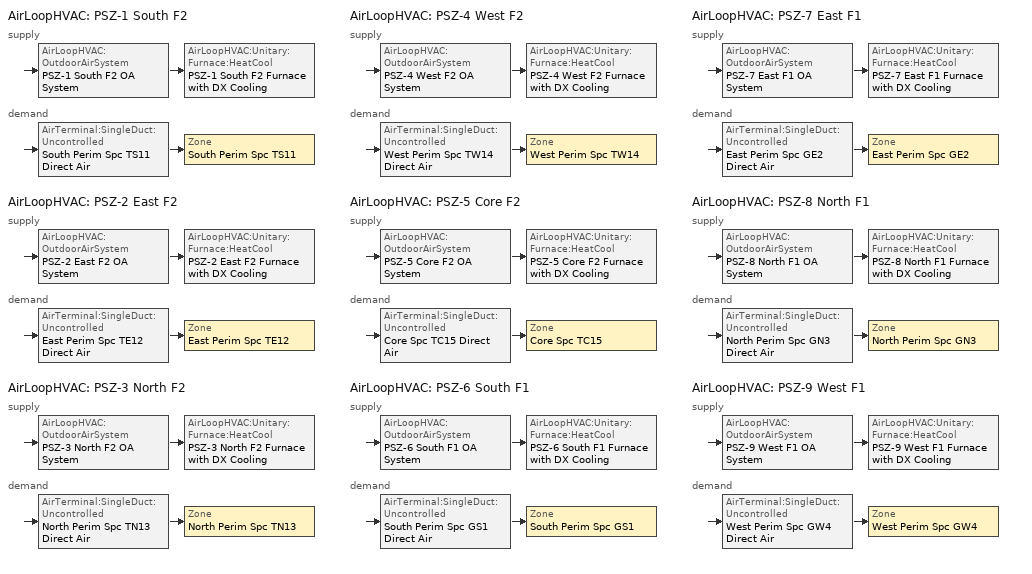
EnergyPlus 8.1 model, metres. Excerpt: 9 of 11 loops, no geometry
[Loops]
AirLoopHVAC 'PSZ-1 South F2'
 supply: AirLoopHVAC:OutdoorAirSystem 'PSZ-1 South F2 OA System' > AirLoopHVAC:Unitary:Furnace:HeatCool 'PSZ-1 South F2 Furnace with DX Cooling'
 demand: AirTerminal:SingleDuct:Uncontrolled 'South Perim Spc TS11 Direct Air' > Zone 'South Perim Spc TS11'
AirLoopHVAC 'PSZ-2 East F2'
 supply: AirLoopHVAC:OutdoorAirSystem 'PSZ-2 East F2 OA System' > AirLoopHVAC:Unitary:Furnace:HeatCool 'PSZ-2 East F2 Furnace with DX Cooling'
 demand: AirTerminal:SingleDuct:Uncontrolled 'East Perim Spc TE12 Direct Air' > Zone 'East Perim Spc TE12'
AirLoopHVAC 'PSZ-3 North F2'
 supply: AirLoopHVAC:OutdoorAirSystem 'PSZ-3 North F2 OA System' > AirLoopHVAC:Unitary:Furnace:HeatCool 'PSZ-3 North F2 Furnace with DX Cooling'
 demand: AirTerminal:SingleDuct:Uncontrolled 'North Perim Spc TN13 Direct Air' > Zone 'North Perim Spc TN13'
AirLoopHVAC 'PSZ-4 West F2'
 supply: AirLoopHVAC:OutdoorAirSystem 'PSZ-4 West F2 OA System' > AirLoopHVAC:Unitary:Furnace:HeatCool 'PSZ-4 West F2 Furnace with DX Cooling'
 demand: AirTerminal:SingleDuct:Uncontrolled 'West Perim Spc TW14 Direct Air' > Zone 'West Perim Spc TW14'
AirLoopHVAC 'PSZ-5 Core F2'
 supply: AirLoopHVAC:OutdoorAirSystem 'PSZ-5 Core F2 OA System' > AirLoopHVAC:Unitary:Furnace:HeatCool 'PSZ-5 Core F2 Furnace with DX Cooling'
 demand: AirTerminal:SingleDuct:Uncontrolled 'Core Spc TC15 Direct Air' > Zone 'Core Spc TC15'
AirLoopHVAC 'PSZ-6 South F1'
 supply: AirLoopHVAC:OutdoorAirSystem 'PSZ-6 South F1 OA System' > AirLoopHVAC:Unitary:Furnace:HeatCool 'PSZ-6 South F1 Furnace with DX Cooling'
 demand: AirTerminal:SingleDuct:Uncontrolled 'South Perim Spc GS1 Direct Air' > Zone 'South Perim Spc GS1'
AirLoopHVAC 'PSZ-7 East F1'
 supply: AirLoopHVAC:OutdoorAirSystem 'PSZ-7 East F1 OA System' > AirLoopHVAC:Unitary:Furnace:HeatCool 'PSZ-7 East F1 Furnace with DX Cooling'
 demand: AirTerminal:SingleDuct:Uncontrolled 'East Perim Spc GE2 Direct Air' > Zone 'East Perim Spc GE2'
AirLoopHVAC 'PSZ-8 North F1'
 supply: AirLoopHVAC:OutdoorAirSystem 'PSZ-8 North F1 OA System' > AirLoopHVAC:Unitary:Furnace:HeatCool 'PSZ-8 North F1 Furnace with DX Cooling'
 demand: AirTerminal:SingleDuct:Uncontrolled 'North Perim Spc GN3 Direct Air' > Zone 'North Perim Spc GN3'
AirLoopHVAC 'PSZ-9 West F1'
 supply: AirLoopHVAC:OutdoorAirSystem 'PSZ-9 West F1 OA System' > AirLoopHVAC:Unitary:Furnace:HeatCool 'PSZ-9 West F1 Furnace with DX Cooling'
 demand: AirTerminal:SingleDuct:Uncontrolled 'West Perim Spc GW4 Direct Air' > Zone 'West Perim Spc GW4'
[DesignSpecification:OutdoorAir] Outdoor Air Method=Flow/Area; Outdoor Air Flow per Zone Floor Area {m3/s-m2}=0.000666962; Outdoor Air Flow per Zone {m3/s}=0
SZ DSOA South Perim Spc GS1; SZ DSOA South Perim Spc TS11; SZ DSOA East Perim Spc GE2; SZ DSOA East Perim Spc TE12; SZ DSOA North Perim Spc GN3; SZ DSOA North Perim Spc TN13; SZ DSOA West Perim Spc GW4; SZ DSOA West Perim Spc TW14; SZ DSOA Core Spc TC15
[Sizing:Zone] Zone Cooling Design Supply Air Temperature Input Method=SupplyAirTemperature; Zone Cooling Design Supply Air Temperature {C}=12.8; Zone Heating Design Supply Air Temperature Input Method=SupplyAirTemperature; Zone Heating Design Supply Air Temperature {C}=40.4; Zone Cooling Design Supply Air Humidity Ratio {kgWater/kgDryAir}=0.008; Zone Heating Design Supply Air Humidity Ratio {kgWater/kgDryAir}=0.008; Cooling Design Air Flow Method=DesignDay; Cooling Design Air Flow Rate {m3/s}=0; Cooling Minimum Air Flow Fraction=0; Heating Design Air Flow Method=DesignDay; Heating Design Air Flow Rate {m3/s}=0; Heating Maximum Air Flow Fraction=0
Name | Design Specification Outdoor Air Object
South Perim Spc GS1 | SZ DSOA South Perim Spc GS1
South Perim Spc TS11 | SZ DSOA South Perim Spc TS11
East Perim Spc GE2 | SZ DSOA East Perim Spc GE2
East Perim Spc TE12 | SZ DSOA East Perim Spc TE12
North Perim Spc GN3 | SZ DSOA North Perim Spc GN3
North Perim Spc TN13 | SZ DSOA North Perim Spc TN13
West Perim Spc GW4 | SZ DSOA West Perim Spc GW4
West Perim Spc TW14 | SZ DSOA West Perim Spc TW14
Core Spc TC15 | SZ DSOA Core Spc TC15
[Sizing:System] Type of Load to Size On=Sensible; Design Outdoor Air Flow Rate {m3/s}=autosize; Minimum System Air Flow Ratio=1; Preheat Design Temperature {C}=7; Preheat Design Humidity Ratio {kgWater/kgDryAir}=0.008; Precool Design Temperature {C}=11; Precool Design Humidity Ratio {kgWater/kgDryAir}=0.008; Central Cooling Design Supply Air Temperature {C}=12.8; Central Heating Design Supply Air Temperature {C}=40.4; Sizing Option=NonCoincident; 100% Outdoor Air in Cooling=No; 100% Outdoor Air in Heating=No; Central Cooling Design Supply Air Humidity Ratio {kgWater/kgDryAir}=0.008; Central Heating Design Supply Air Humidity Ratio {kgWater/kgDryAir}=0.008; Cooling Design Air Flow Method=DesignDay; Cooling Design Air Flow Rate {m3/s}=0; Heating Design Air Flow Method=DesignDay; Heating Design Air Flow Rate {m3/s}=0; System Outdoor Air Method=ZoneSum
PSZ-1 South F2; PSZ-2 East F2; PSZ-3 North F2; PSZ-4 West F2; PSZ-5 Core F2; PSZ-6 South F1; PSZ-7 East F1; PSZ-8 North F1; PSZ-9 West F1
[ZoneControl:Thermostat] Control Type Schedule=COMPACT HVAC-ALWAYS 4; Control 1=Thermostat 1 Dual SP Control
Name | Zone or ZoneList
South Perim Spc GS1 Thermostat | South Perim Spc GS1
South Perim Spc TS11 Thermostat | South Perim Spc TS11
East Perim Spc GE2 Thermostat | East Perim Spc GE2
East Perim Spc TE12 Thermostat | East Perim Spc TE12
North Perim Spc GN3 Thermostat | North Perim Spc GN3
North Perim Spc TN13 Thermostat | North Perim Spc TN13
West Perim Spc GW4 Thermostat | West Perim Spc GW4
West Perim Spc TW14 Thermostat | West Perim Spc TW14
Core Spc TC15 Thermostat | Core Spc TC15
[ThermostatSetpoint:DualSetpoint]
Thermostat 1 Dual SP Control: Heating Setpoint Temperature Schedule=Heat 1/0; Cooling Setpoint Temperature Schedule=Cool 1/0
[AirTerminal:SingleDuct:Uncontrolled] Availability Schedule=COMPACT HVAC-ALWAYS 1; Maximum Air Flow Rate {m3/s}=autosize
South Perim Spc GS1 Direct Air; South Perim Spc TS11 Direct Air; East Perim Spc GE2 Direct Air; East Perim Spc TE12 Direct Air; North Perim Spc GN3 Direct Air; North Perim Spc TN13 Direct Air; West Perim Spc GW4 Direct Air; West Perim Spc TW14 Direct Air; Core Spc TC15 Direct Air
[Zone equipment]
South Perim Spc GS1: South Perim Spc GS1 Direct Air
South Perim Spc TS11: South Perim Spc TS11 Direct Air
East Perim Spc GE2: East Perim Spc GE2 Direct Air
East Perim Spc TE12: East Perim Spc TE12 Direct Air
North Perim Spc GN3: North Perim Spc GN3 Direct Air
North Perim Spc TN13: North Perim Spc TN13 Direct Air
West Perim Spc GW4: West Perim Spc GW4 Direct Air
West Perim Spc TW14: West Perim Spc TW14 Direct Air
Core Spc TC15: Core Spc TC15 Direct Air, Core Spc TC15 Bathroom Exhaust
[Fan:OnOff] Availability Schedule=Fans D1; Fan Total Efficiency=0.53625; Pressure Rise {Pa}=448.2; Motor In Airstream Fraction=1
Name | Maximum Flow Rate {m3/s} | Motor Efficiency
PSZ-1 South F2 Supply Fan | 0.64635 | 0.825
PSZ-2 East F2 Supply Fan | 0.77895 | 0.825
PSZ-3 North F2 Supply Fan | 0.60616 | 0.825
PSZ-4 West F2 Supply Fan | 0.86295 | 0.825
PSZ-5 Core F2 Supply Fan | 2.19969 | 0.84
PSZ-6 South F1 Supply Fan | 0.46576 | 0.825
PSZ-7 East F1 Supply Fan | 0.58574 | 0.825
PSZ-8 North F1 Supply Fan | 0.42719 | 0.825
PSZ-9 West F1 Supply Fan | 0.62569 | 0.825
[Fan:ZoneExhaust]
Core Spc TC15 Bathroom Exhaust: Availability Schedule=ExFanOperationSchd; Fan Total Efficiency=0.45; Pressure Rise {Pa}=187.5; Maximum Flow Rate {m3/s}=0.28385
[Coil:Cooling:DX:SingleSpeed] Availability Schedule=Night Cycle Availability; Gross Rated Sensible Heat Ratio=autosize; Gross Rated Cooling COP {W/W}=2.73; Total Cooling Capacity Function of Temperature Curve=PSZ DX Coil Cap-FT; Total Cooling Capacity Function of Flow Fraction Curve=PSZ DX Coil Cap-FF; Energy Input Ratio Function of Temperature Curve=PSZ DX Coil EIR-FT; Energy Input Ratio Function of Flow Fraction Curve=PSZ DX Coil EIR-FF; Part Load Fraction Correlation Curve=PSZ DX Coil PLF; Nominal Time for Condensate Removal to Begin {s}=0; Ratio of Initial Moisture Evaporation Rate and Steady State Latent Capacity=0; Maximum Cycling Rate {cycles/hr}=0; Latent Capacity Time Constant {s}=0; Condenser Type=Aircooled; Evaporative Condenser Effectiveness=0; Evaporative Condenser Pump Rated Power Consumption {W}=0; Crankcase Heater Capacity {W}=0; Maximum Outdoor Dry-Bulb Temperature for Crankcase Heater Operation {C}=10
Name | Gross Rated Total Cooling Capacity {W} | Rated Air Flow Rate {m3/s}
PSZ-1 South F2 Cooling Coil | 9422.82 | 0.64635
PSZ-2 East F2 Cooling Coil | 10315.5 | 0.77895
PSZ-3 North F2 Cooling Coil | 8975.88 | 0.60616
PSZ-4 West F2 Cooling Coil | 11618.2 | 0.86295
PSZ-5 Core F2 Cooling Coil | 33386.1 | 2.19969
PSZ-6 South F1 Cooling Coil | 7250.09 | 0.46576
PSZ-7 East F1 Cooling Coil | 7999.08 | 0.58574
PSZ-8 North F1 Cooling Coil | 6841.83 | 0.42719
PSZ-9 West F1 Cooling Coil | 8798.04 | 0.62569
[Coil:Heating:Gas] Availability Schedule=Night Cycle Availability; Gas Burner Efficiency=0.8; Parasitic Electric Load {W}=0; Part Load Fraction Correlation Curve=PSZ Heating Coil PLF-FPLR; Parasitic Gas Load {W}=0
Name | Nominal Capacity {W}
PSZ-1 South F2 Heating Coil | 12909.9
PSZ-2 East F2 Heating Coil | 12917.8
PSZ-3 North F2 Heating Coil | 12995.4
PSZ-4 West F2 Heating Coil | 12991.5
PSZ-5 Core F2 Heating Coil | 32009.7
PSZ-6 South F1 Heating Coil | 10724.4
PSZ-7 East F1 Heating Coil | 10705.7
PSZ-8 North F1 Heating Coil | 10731
PSZ-9 West F1 Heating Coil | 10787.6
[AirLoopHVAC:Unitary:Furnace:HeatCool] Availability Schedule=COMPACT HVAC-ALWAYS 1; Supply Air Fan Operating Mode Schedule=COMPACT HVAC-ALWAYS 1; Maximum Supply Air Temperature {C}=40.4; Supply Air Flow Rate During Cooling Operation {m3/s}=autosize; Supply Air Flow Rate During Heating Operation {m3/s}=autosize; Supply Air Flow Rate When No Cooling or Heating is Needed {m3/s}=autosize; Fan Placement=DrawThrough; Dehumidification Control Type=None
Name | Controlling Zone or Thermostat Location | Supply Fan | Heating Coil | Cooling Coil
PSZ-1 South F2 Furnace with DX Cooling | South Perim Spc TS11 | PSZ-1 South F2 Supply Fan | PSZ-1 South F2 Heating Coil | PSZ-1 South F2 Cooling Coil
PSZ-2 East F2 Furnace with DX Cooling | East Perim Spc TE12 | PSZ-2 East F2 Supply Fan | PSZ-2 East F2 Heating Coil | PSZ-2 East F2 Cooling Coil
PSZ-3 North F2 Furnace with DX Cooling | North Perim Spc TN13 | PSZ-3 North F2 Supply Fan | PSZ-3 North F2 Heating Coil | PSZ-3 North F2 Cooling Coil
PSZ-4 West F2 Furnace with DX Cooling | West Perim Spc TW14 | PSZ-4 West F2 Supply Fan | PSZ-4 West F2 Heating Coil | PSZ-4 West F2 Cooling Coil
PSZ-5 Core F2 Furnace with DX Cooling | Core Spc TC15 | PSZ-5 Core F2 Supply Fan | PSZ-5 Core F2 Heating Coil | PSZ-5 Core F2 Cooling Coil
PSZ-6 South F1 Furnace with DX Cooling | South Perim Spc GS1 | PSZ-6 South F1 Supply Fan | PSZ-6 South F1 Heating Coil | PSZ-6 South F1 Cooling Coil
PSZ-7 East F1 Furnace with DX Cooling | East Perim Spc GE2 | PSZ-7 East F1 Supply Fan | PSZ-7 East F1 Heating Coil | PSZ-7 East F1 Cooling Coil
PSZ-8 North F1 Furnace with DX Cooling | North Perim Spc GN3 | PSZ-8 North F1 Supply Fan | PSZ-8 North F1 Heating Coil | PSZ-8 North F1 Cooling Coil
PSZ-9 West F1 Furnace with DX Cooling | West Perim Spc GW4 | PSZ-9 West F1 Supply Fan | PSZ-9 West F1 Heating Coil | PSZ-9 West F1 Cooling Coil
[Controller:OutdoorAir] Minimum Outdoor Air Flow Rate {m3/s}=AUTOSIZE; Maximum Outdoor Air Flow Rate {m3/s}=autosize; Economizer Control Type=NoEconomizer; Economizer Control Action Type=ModulateFlow; Lockout Type=NoLockout; Minimum Limit Type=FixedMinimum; Minimum Outdoor Air Schedule=MinOA_Sched; Minimum Fraction of Outdoor Air Schedule=MinOAFracSch_Base; Maximum Fraction of Outdoor Air Schedule=MaxOAFracSch_Base; Heat Recovery Bypass Control Type=BypassWhenOAFlowGreaterThanMinimum
PSZ-1 South F2 OA Controller; PSZ-2 East F2 OA Controller; PSZ-3 North F2 OA Controller; PSZ-4 West F2 OA Controller; PSZ-5 Core F2 OA Controller; PSZ-6 South F1 OA Controller; PSZ-7 East F1 OA Controller; PSZ-8 North F1 OA Controller; PSZ-9 West F1 OA Controller
[AirLoopHVAC] Design Supply Air Flow Rate {m3/s}=autosize
PSZ-1 South F2; PSZ-2 East F2; PSZ-3 North F2; PSZ-4 West F2; PSZ-5 Core F2; PSZ-6 South F1; PSZ-7 East F1; PSZ-8 North F1; PSZ-9 West F1
[EnergyManagementSystem:Sensor]
Name | Output:Variable or Output:Meter Index Key | Output:Variable or Output:Meter
PSZ1_Cooling | PSZ-1 South F2 | Air System Total Cooling Energy
PSZ1_Heating | PSZ-1 South F2 | Air System Total Heating Energy
PSZ2_Cooling | PSZ-2 East F2 | Air System Total Cooling Energy
PSZ2_Heating | PSZ-2 East F2 | Air System Total Heating Energy
PSZ3_Cooling | PSZ-3 North F2 | Air System Total Cooling Energy
PSZ3_Heating | PSZ-3 North F2 | Air System Total Heating Energy
PSZ4_Cooling | PSZ-4 West F2 | Air System Total Cooling Energy
PSZ4_Heating | PSZ-4 West F2 | Air System Total Heating Energy
PSZ5_Cooling | PSZ-5 Core F2 | Air System Total Cooling Energy
PSZ5_Heating | PSZ-5 Core F2 | Air System Total Heating Energy
PSZ6_Cooling | PSZ-6 South F1 | Air System Total Cooling Energy
PSZ6_Heating | PSZ-6 South F1 | Air System Total Heating Energy
PSZ7_Cooling | PSZ-7 East F1 | Air System Total Cooling Energy
PSZ7_Heating | PSZ-7 East F1 | Air System Total Heating Energy
PSZ8_Cooling | PSZ-8 North F1 | Air System Total Cooling Energy
PSZ8_Heating | PSZ-8 North F1 | Air System Total Heating Energy
PSZ9_Cooling | PSZ-9 West F1 | Air System Total Cooling Energy
PSZ9_Heating | PSZ-9 West F1 | Air System Total Heating Energy
OAT | * | Site Outdoor Air Drybulb Temperature
[EnergyManagementSystem:Program]
DR_Post_Process: SET DR_Demand = 0; SET DR_Pre_Demand=0; SET DR_Post_Demand=0; IF CPP_Event_Sensor==1; SET DR_Demand = Demand*12/3600; ENDIF; IF CPP_Event_Sensor>0; SET DR_FullDay = Demand*12 /3600; ENDIF
AEDG_BldgLoad: SET F2_Heating = PSZ1_Heating + PSZ2_Heating + PSZ3_Heating + PSZ4_Heating + PSZ5_Heating; SET F2_Cooling = PSZ1_Cooling + PSZ2_Cooling + PSZ3_Cooling + PSZ4_Cooling + PSZ5_Cooling; SET F1_Heating = PSZ6_Heating + PSZ7_Heating + PSZ8_Heating + PSZ9_Heating + PSZ10_Heating; SET F1_Cooling = PSZ6_Cooling + PSZ7_Cooling + PSZ8_Cooling + PSZ9_Cooling + PSZ10_Cooling; SET BldgHeating = F1_Heating + F2_Heating; SET BldgCooling = F1_Cooling + F2_Cooling
Night_Purge_Availability: SET OATPrev2Days = @TrendAverage OAT_Trend 288; IF OATPrev2Days >15.6 && Hour>=4 && Hour<5 && OAT<18.3 && Holiday==0 && DayofWeek>1; SET NP_A =1; SET NC_A=0; Set MinOA=1; ELSE; SET NP_A=0; SET NC_A=1; SET MinOA=Null; ENDIF
[EnergyManagementSystem:ProgramCallingManager]
DR_Post_Process_Manager: EndOfSystemTimestepAfterHVACReporting; DR_Post_Process
Total Bldg Load EMS: EndOfSystemTimestepBeforeHVACReporting; AEDG_BldgLoad
Night_Purge_Manager: BeginTimestepBeforePredictor; Night_Purge_Availability
[EnergyManagementSystem:OutputVariable]
Name | EMS Variable | Type of Data in Variable | Update Frequency | EMS Program or Subroutine
DR_Demand | DR_Demand | Averaged | SystemTimestep | DR_Post_Process
DR_FullDay | DR_FullDay | Averaged | SystemTimestep | DR_Post_Process
Total Building Heating Load | BldgHeating | Summed | SystemTimeStep
[AvailabilityManager:NightVentilation] Applicability Schedule=Night Purge Availability; Fan Schedule=Fans D1; Ventilation Temperature Schedule=NightPurge_HTGSETP_SCH; Ventilation Temperature Difference {deltaC}=2; Ventilation Temperature Low Limit {C}=15; Night Venting Flow Fraction=1
Name | Control Zone
Night Purge Spc GS1 | South Perim Spc GS1
Night Purge Spc GE2 | East Perim Spc GE2
Night Purge Spc GN3 | North Perim Spc GN3
Night Purge Spc GW4 | West Perim Spc GW4
Night Purge Spc TS11 | South Perim Spc TS11
Night Purge Spc TE12 | East Perim Spc TE12
Night Purge Spc TN13 | North Perim Spc TN13
[SetpointManager:SingleZone:Reheat] Control Variable=Temperature; Minimum Supply Air Temperature {C}=13; Maximum Supply Air Temperature {C}=45
Name | Control Zone | Setpoint Node or NodeList
PSZ-1 South F2 Supply Air Temp Manager | South Perim Spc TS11 | PSZ-1 South F2 Air Loop Outlet
PSZ-2 East F2 Supply Air Temp Manager | East Perim Spc TE12 | PSZ-2 East F2 Air Loop Outlet
PSZ-3 North F2 Supply Air Temp Manager | North Perim Spc TN13 | PSZ-3 North F2 Air Loop Outlet
PSZ-4 West F2 Supply Air Temp Manager | West Perim Spc TW14 | PSZ-4 West F2 Air Loop Outlet
PSZ-5 Core F2 Supply Air Temp Manager | Core Spc TC15 | PSZ-5 Core F2 Air Loop Outlet
PSZ-6 South F1 Supply Air Temp Manager | South Perim Spc GS1 | PSZ-6 South F1 Air Loop Outlet
PSZ-7 East F1 Supply Air Temp Manager | East Perim Spc GE2 | PSZ-7 East F1 Air Loop Outlet
PSZ-8 North F1 Supply Air Temp Manager | North Perim Spc GN3 | PSZ-8 North F1 Air Loop Outlet
PSZ-9 West F1 Supply Air Temp Manager | West Perim Spc GW4 | PSZ-9 West F1 Air Loop Outlet
[SetpointManager:MixedAir] Control Variable=Temperature
Name | Setpoint Node or NodeList
PSZ-1 South F2 Cooling Coil Air Temp Manager | PSZ-1 South F2 Mixed Air Outlet
PSZ-2 East F2 Cooling Coil Air Temp Manager | PSZ-2 East F2 Mixed Air Outlet
PSZ-3 North F2 Cooling Coil Air Temp Manager | PSZ-3 North F2 Mixed Air Outlet
PSZ-4 West F2 Cooling Coil Air Temp Manager | PSZ-4 West F2 Mixed Air Outlet
PSZ-5 Core F2 Cooling Coil Air Temp Manager | PSZ-5 Core F2 Mixed Air Outlet
PSZ-6 South F1 Cooling Coil Air Temp Manager | PSZ-6 South F1 Mixed Air Outlet
PSZ-7 East F1 Cooling Coil Air Temp Manager | PSZ-7 East F1 Mixed Air Outlet
PSZ-8 North F1 Cooling Coil Air Temp Manager | PSZ-8 North F1 Mixed Air Outlet
PSZ-9 West F1 Cooling Coil Air Temp Manager | PSZ-9 West F1 Mixed Air Outlet
[FaultModel:TemperatureSensorOffset:OutdoorAir] Availability Schedule=ALWAYS-ON; Temperature Sensor Offset {deltaC}=3
Name | Controller Object
PSZ-1 OA Sensor Bias | PSZ-1 South F2 OA Controller
PSZ-2 OA Sensor Bias | PSZ-2 East F2 OA Controller
PSZ-3 OA Sensor Bias | PSZ-3 North F2 OA Controller
PSZ-4 OA Sensor Bias | PSZ-4 West F2 OA Controller
PSZ-5 OA Sensor Bias | PSZ-5 Core F2 OA Controller
PSZ-6 OA Sensor Bias | PSZ-6 South F1 OA Controller
PSZ-7 OA Sensor Bias | PSZ-7 East F1 OA Controller
PSZ-8 OA Sensor Bias | PSZ-8 North F1 OA Controller
PSZ-9 OA Sensor Bias | PSZ-9 West F1 OA Controller
[FaultModel:TemperatureSensorOffset:ReturnAir] Availability Schedule=ALWAYS-ON; Temperature Sensor Offset {deltaC}=-3
Name | Controller Object
PSZ-1 OA Sensor Bias | PSZ-1 South F2 OA Controller
PSZ-2 OA Sensor Bias | PSZ-2 East F2 OA Controller
PSZ-3 OA Sensor Bias | PSZ-3 North F2 OA Controller
PSZ-4 OA Sensor Bias | PSZ-4 West F2 OA Controller
PSZ-5 OA Sensor Bias | PSZ-5 Core F2 OA Controller
PSZ-6 OA Sensor Bias | PSZ-6 South F1 OA Controller
PSZ-7 OA Sensor Bias | PSZ-7 East F1 OA Controller
PSZ-8 OA Sensor Bias | PSZ-8 North F1 OA Controller
PSZ-9 OA Sensor Bias | PSZ-9 West F1 OA Controller
[Schedule:Compact]
Always-On; COMPACT HVAC-ALWAYS 1; MinOA_Sched: Through: 12/31, For: AllDays, Until: 24:00, 1
Cool 1/0: Through: 12/31, For: Weekdays, Until: 05:00, 26.7, Until: 06:00, 25.2, Until: 07:00, 23.9, Until: 22:00, 22.8, Until: 24:00, 26.7, For: Saturday, Until: 05:00, 26.7, Until: 06:00, 25.2, Until: 07:00, 23.9, Until: 18:00, 22.8, Until: 24:00, 26.7, For: SummerDesignDay, Until: 05:00, 26.7, Until: 06:00, 25.2, Until: 07:00, 23.9, Until: 22:00, 22.8, Until: 24:00, 26.7, For: WinterDesignDay, Until: 24:00, 26.7, For: Sunday Holidays AllOtherDays, Until: 24:00, 26.7
Heat 1/0: Through: 12/31, For: Weekdays, Until: 05:00, 18.3, Until: 06:00, 19.3, Until: 07:00, 20.3, Until: 22:00, 21.7, Until: 24:00, 18.3, For: SummerDesignDay, Until: 24:00, 18.3, For: WinterDesignDay, Until: 05:00, 18.3, Until: 06:00, 19.3, Until: 07:00, 20.3, Until: 22:00, 21.7, Until: 24:00, 18.3, For: Saturday, Until: 05:00, 18.3, Until: 06:00, 19.3, Until:  07:00, 20.3, Until: 18:00, 21.7, Until: 24:00, 18.3, For: Sunday Holidays AllOtherDays, Until: 24:00, 18.3
Fans D1: Through: 12/31, For: Weekdays SummerDesignDay WinterDesignDay, Until: 05:00, 0, Until: 22:00, 1, Until: 24:00, 0, For: Saturday, Until: 05:00, 0, Until: 18:00, 1, Until: 24:00, 0, For: Sunday Holidays AllOtherDays, Until: 24:00, 0
ExFanOperationSchd: Through: 12/31, For: Weekdays SummerDesignDay WinterDesignDay, Until: 05:00, 1, Until: 22:00, 1, Until: 24:00, 1, For: Saturday, Until: 05:00, 1, Until: 18:00, 1, Until: 24:00, 1, For: Sunday Holidays AllOtherDays, Until: 24:00, 1
MinOAFracSch_Base: Through: 12/31, For: Weekdays, Until: 05:00, 0.15, Until: 22:00, 0.15, Until: 24:00, 0.15, For: Saturday, Until: 05:00, 0.15, Until: 18:00, 0.15, Until: 24:00, 0.15, For: SummerDesignDay WinterDesignDay, Until: 05:00, 0.15, Until: 22:00, 0.15, Until: 24:00, 0.15, For: Sunday Holidays AllOtherDays, Until: 05:00, 0.15, Until: 18:00, 0.15, Until: 24:00, 0.15
MaxOAFracSch_Base: Through: 12/31, For: AllDays, Until: 24:00, 0.7
COMPACT HVAC-ALWAYS 4: Through: 12/31, For: AllDays, Until: 24:00, 4
Night Cycle Availability: Through: 12/31, For: Weekdays SummerDesignDay WinterDesignDay, Until: 04:00, 1, Until: 5:00, 0, Until: 24:00, 1, For: Saturday, Until: 04:00, 1, Until: 5:00, 0, Until: 24:00, 1, For: Sunday Holidays AllOtherDays, Until: 07:00, 1, Until: 18:00, 1, Until: 24:00, 1
Night Purge Availability: Through: 12/31, For: Weekdays SummerDesignDay WinterDesignDay, Until: 04:00, 0, Until: 5:00, 1, Until: 24:00, 0, For: Saturday, Until: 04:00, 0, Until: 5:00, 1, Until: 24:00, 0, For: Sunday Holidays AllOtherDays, Until: 07:00, 0, Until: 18:00, 0, Until: 24:00, 0
NightPurge_HTGSETP_SCH: Through: 12/31, For: AllDays, Until: 24:00, 21.7
[Curve:Quadratic]
Name | Coefficient1 Constant | Coefficient2 x | Coefficient3 x**2 | Minimum Value of x | Maximum Value of x
PSZ DX Coil Cap-FF | 0.8 | 0.2 | 0 | 0.5 | 1.5
PSZ DX Coil EIR-FF | 1.1552 | -0.1808 | 0.0256 | 0.5 | 1.5
PSZ DX Coil PLF | 0.85 | 0.15 | 0 | 0 | 1
[Curve:Cubic]
PSZ Heating Coil PLF-FPLR: Coefficient1 Constant=0.8; Coefficient2 x=0.2; Coefficient3 x**2=0; Coefficient4 x**3=0; Minimum Value of x=0; Maximum Value of x=1
[Curve:Biquadratic] Minimum Value of x=12.77778; Maximum Value of x=23.88889; Minimum Value of y=23.88889; Maximum Value of y=46.11111
Name | Coefficient1 Constant | Coefficient2 x | Coefficient3 x**2 | Coefficient4 y | Coefficient5 y**2 | Coefficient6 x*y
PSZ DX Coil Cap-FT | 0.867916 | 0.0142476 | 0.000554364 | -0.00755806 | 3.29832e-05 | -0.000191711
PSZ DX Coil EIR-FT | 0.116968 | 0.0284933 | -0.000411156 | 0.0214143 | 0.000161125 | -0.000679104
